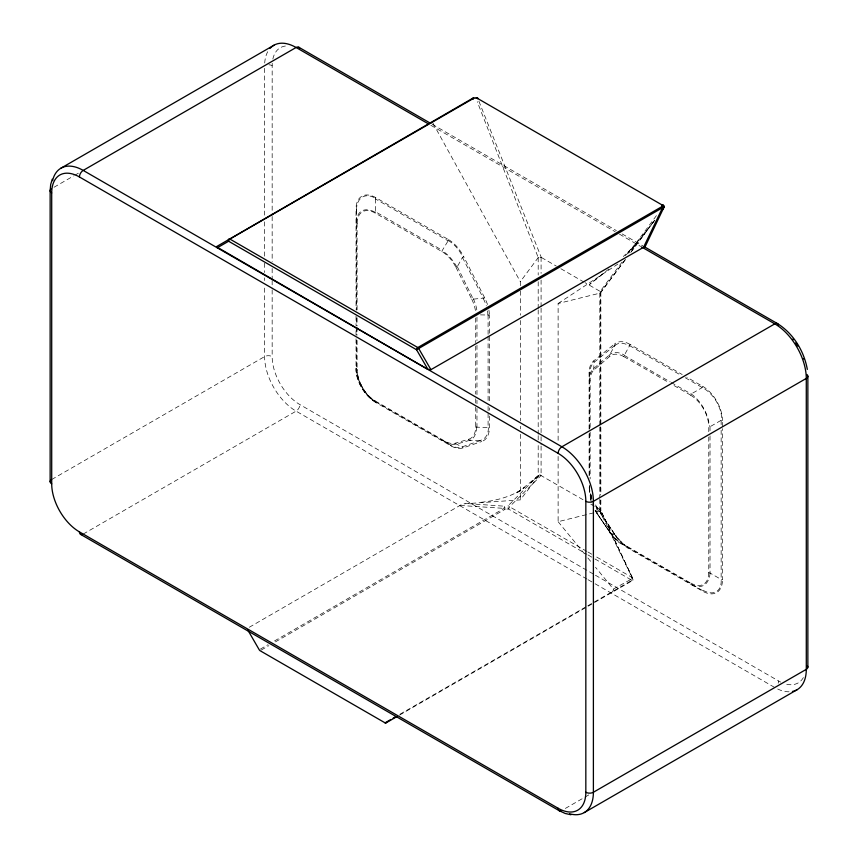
<?xml version="1.0" encoding="UTF-8"?>
<svg xmlns="http://www.w3.org/2000/svg" width="858" height="858" viewBox="0 0 858 858"><rect width="100%" height="100%" fill="white"/><g stroke="black" fill="none" stroke-linecap="round" stroke-linejoin="round"><path stroke-width="0.64" stroke-dasharray="4.29 3.22" d="M357.089 309.835L357.089 223.38A1.78 1.03 0 0 1 356.563 222.651L356.563 218.372M356.563 214.082L356.563 209.802A1.78 1.03 0 0 0 356.038 209.084L356.038 309.384M591.055 499.978A25.172 14.532 60 0 1 590.165 492.953A1.78 1.03 0 0 1 589.618 492.202L589.618 490.186M589.618 488.17L589.618 486.154M600.857 292.406L600.857 494.637M533.59 480.18L508 505.866L508.311 508.944L586.872 554.3M617.041 540.54L610.156 532.807L597.2 513.459A25.172 14.532 60 0 1 595.28 510.435M600.536 510.424L599.978 511.271L558.118 521.696L558.118 456.102M590.143 427.381L590.143 380.566A25.257 14.586 60 0 1 594.058 369.905L609.963 356.242A25.172 14.532 60 0 1 623.884 356.649A1.78 1.03 -60 0 1 624.249 355.373L629.6 345.624A1.78 1.03 -60 0 0 629.976 344.38L682.196 374.528M357.175 223.423A25.375 14.65 60 0 1 375.096 213.02L441.977 251.598A25.172 14.532 60 0 1 455.898 267.288L457.293 266.677L462.451 257.443L463.813 256.81L484.749 297.973A27.992 16.163 60 0 1 487.848 305.716M629.976 344.369A28.175 16.27 60 0 0 614.65 343.908A1.78 1.448 50.9 0 1 614.886 345.452L609.706 354.676L593.779 368.436A27.22 16.313 57 0 0 589.349 379.697M624.163 544.969L615.486 535.585L594.047 502.713M441.977 251.598A1.78 1.03 -60 0 1 442.342 250.354L448.112 240.841A1.78 1.03 -60 0 0 448.477 239.597L375.825 197.651A28.078 16.216 60 0 0 355.984 209.041M656.413 215.615L628.646 253.239M653.539 221.536L644.015 234.47M642.91 235.961L630.737 252.327M520.334 285.703L520.334 281.681L538.223 257.572A1.78 1.03 0 0 1 541.087 257.303L556.295 266.077M625.364 259.631L600.428 293.018L558.118 303.507L558.118 441.377M630.705 252.445L654.472 220.581M249.313 627.252L462.569 503.957L520.334 499.882L539.339 475.096M622.082 262.055L600.15 291.409L600.428 293.018M625.182 259.749L599.881 293.168A1.78 1.03 0 0 0 600.353 291.516L585.145 282.743M654.568 220.388L642.76 235.832L647.318 229.998L625.332 255.727M615.465 535.617L596.653 507.807A28.132 16.238 60 0 1 595.12 505.341A26.212 14.768 61 0 0 596.642 507.657L596.696 507.764M626.201 254.805L636.593 243.844L623.316 256.521M596.782 507.689L597.136 513.738L612.698 536.164L611.497 534.588M597.2 513.459L595.216 510.66M506.885 509.105L508.311 508.944A1.78 1.03 -60 0 0 509.566 506.756L541.141 475.482A1.78 1.03 0 0 0 538.245 475.75L530.952 482.711L538.191 475.815L538.191 443.693M535.446 478.399L538.245 475.75M538.191 475.815L518.715 491.795L515.497 493.436L524.849 487.312C511.7 497.168 494.819 500.965 478.7 502.552M589.092 429.172L589.092 372.908A28.142 16.248 60 0 1 593.715 360.896L614.639 343.886M614.886 345.452L593.983 362.366A26.212 14.565 62.8 0 0 589.864 373.788M608.901 268.994L589.414 284.502L602.219 274.41M558.118 303.507L617.824 264.103M611.443 592.739L612.987 591.141L613.384 589.06L595.538 567.299M54.022 187.248L73.691 175.901M74.85 175.225L78.325 173.219M51.705 479.515L264.607 356.596A5.341 3.089 0 0 1 272.158 356.596A39.168 22.619 60 0 0 299.882 404.59L594.283 574.581M83.205 534.062L296.096 411.143A5.341 3.089 -60 0 0 299.882 404.601M674.045 385.574L690.765 395.227A1.78 1.03 -60 0 1 691.13 393.994L702.252 387.569A1.78 1.03 -60 0 0 702.627 386.325L686.732 377.155M260.317 649.141L267.975 644.723M274.539 640.937L504.139 508.376A1.78 0.901 -86.2 0 1 504.761 506.22L506.381 506.048M261.207 650.085L268.865 645.666M275.429 641.881L505.03 509.309L504.761 506.22L465.068 503.421M708.772 431.735L708.772 426.415A1.78 1.03 0 0 0 710.027 426.716L721.149 420.302A1.78 1.03 0 0 1 722.415 420.602L722.415 427.284M400.118 714.146L586.722 606.402M587.88 605.737L631.928 580.308L632.121 579.386L631.874 577.37L594.948 556.048M399.485 715.111L633.708 579.879M565.368 808.429L583.89 797.747M585.049 797.082L589.671 794.401M613.384 589.06L632.657 578.399L600.514 509.791L595.452 506.885M455.963 267.267L471.793 299.313L484.749 297.973M456.703 266.956L456.799 266.913A27.134 14.393 58.3 0 0 442.363 250.858M489.36 416.13L489.36 427.842A28.164 16.259 60 0 1 481.788 441.462A1.78 1.448 71.1 0 0 480.587 440.486L462.001 446.911A26.062 14.725 59.1 0 1 450.375 445.195M356.038 338.813L356.038 368.232A1.78 1.03 0 0 1 356.563 368.961A1.78 1.03 0 0 0 357.089 369.691A25.44 14.683 60 0 0 375.096 400.825A1.78 1.03 -60 0 0 375.461 401.694A1.78 1.03 -60 0 1 375.825 402.509L450.74 445.752A28.003 16.163 60 0 0 463.127 447.865L481.799 441.484M375.096 400.879L444.723 441.076A25.257 14.586 60 0 0 455.491 443.157L468.661 439.253A1.78 1.437 73.6 0 0 469.873 440.261L480.587 440.486M469.873 440.261L456.585 444.133A27.231 16.109 61.1 0 1 445.109 441.645M610.231 532.861L615.497 535.489L604.933 519.776M480.459 314.875L488.095 315.025A1.78 1.03 0 0 1 489.36 315.326L489.36 334.084M468.672 439.264A25.172 14.532 60 0 0 475.686 426.855A1.78 1.03 0 0 0 476.973 427.177L488.095 427.541A1.78 1.03 0 0 1 489.36 427.842M460.274 505.459L504.139 508.376A1.78 1.03 60 0 0 505.03 509.309M540.229 475.096L583.944 500.246M594.959 558.966L631.928 580.308L630.855 581.531L632.207 580.169L632.185 577.691L599.914 511.357A1.78 1.03 0 0 0 600.353 509.716L610.113 530.802M432.25 124.292L616.366 230.588M622.125 233.912L642.835 245.871M430.855 125.289L615.143 231.692M619.487 234.191L640.647 246.418M560.907 268.747L583.998 282.078M375.825 197.651A1.78 1.03 -60 0 1 375.461 198.895L448.112 240.841M629.6 345.624L679.557 374.463M685.231 377.734L702.252 387.569A26.18 16.205 58.5 0 1 721.621 420.57M375.461 198.895L375.461 211.744L442.342 250.354M624.249 355.373L670.237 381.928M671.278 382.529L691.13 393.994M623.884 356.617L668.822 382.561M590.851 504.225L594.304 506.22M708.772 437.054L708.772 572.736A1.78 1.03 0 0 0 710.027 573.037L721.149 579.45A1.78 1.03 0 0 1 722.415 579.761L722.415 428.625M610.36 532.571A25.257 14.586 60 0 0 621.128 542.91L690.765 583.129A1.78 1.03 -60 0 0 691.13 583.944M615.325 535.746A28.142 16.248 60 0 0 627.724 547.94L702.627 591.183A28.078 16.216 60 0 0 722.479 579.793M586.872 551.394L509.566 506.756A1.78 1.437 45 0 0 508 505.866M588.03 552.059L593.8 555.383M588.03 554.965L593.8 558.301M595.441 575.246L778.581 680.973A5.341 3.089 -60 0 1 778.152 683.225M587.022 579.118L296.096 411.143A44.519 25.697 60 0 1 264.607 356.606L264.607 285.875M588.191 579.783L593.983 583.129M595.141 583.794L774.795 687.526M369.659 397.286L375.461 401.694L450.364 444.937A1.78 1.03 -60 0 1 450.74 445.752M368.65 396.289L375.461 401.694A27.381 17.042 58.5 0 1 356.038 368.693M372.018 399.345L365.122 392.17L359.341 381.939M600.514 509.791L600.611 509.963A2.016 0.772 -37.1 0 1 600.353 510.489M558.118 521.696L584.48 553.818M587.88 557.968L592.127 563.148M366.849 394.326C360.939 387.226 356.746 378.303 356.563 368.961L356.563 340.369M365.615 392.803C360.446 385.939 356.778 377.659 356.563 368.961M610.156 532.807L595.152 510.649M632.485 577.927L611.057 532.807M432.979 123.187L520.334 281.681M462.451 257.443L483.462 298.563M457.293 266.677L473.08 298.756M478.882 101.19L541.291 257.421L538.223 257.572L477.241 101.684M357.893 377.756L358.29 379.054M591.838 497.64L590.122 491.473M591.334 502.102L590.122 497.511L590.722 499.785M600.857 499.957L600.857 510.596M721.149 420.302L721.149 425.268M721.149 430.244L721.149 579.45A26.18 14.64 56.4 0 1 702.252 589.821M710.027 426.716L710.027 430.641M710.027 435.864L710.027 573.037M600.353 291.516L600.353 425.386M600.353 426.716L600.353 494.991M600.353 500.343L600.353 509.716M599.796 293.189L599.796 425.718M599.796 427.059L599.796 498.005M599.796 499.335L599.796 511.389M590.143 432.067L590.143 478.882M589.618 429L589.618 373.638A1.78 1.03 0 0 0 589.092 372.908M589.618 433.408L589.618 475.815M589.618 485.178L589.618 492.202M589.092 433.858L589.092 476.051M541.087 257.303L541.087 273.37M541.087 280.062L541.087 306.832M541.087 308.172L541.087 435.338M541.087 436.679L541.087 444.712M541.087 446.053L541.087 475.493M538.191 257.625L538.191 275.032M538.191 281.724L538.191 308.494M538.191 309.835L538.191 434.32M538.191 435.66L538.191 442.353M520.334 291.055L520.334 315.154M520.334 320.506L520.334 420.903M520.334 426.254L520.334 428.936M520.334 434.287L520.334 499.882M489.36 336.422L489.36 402.059M489.36 407.925L489.36 410.263M488.095 315.025L488.095 334.952M488.095 336.121L488.095 401.759M488.095 406.445L488.095 411.132M488.095 413.481L488.095 427.541M476.973 317.149L476.973 340.562M476.973 345.238L476.973 395.57M476.973 400.257L476.973 403.764M476.973 408.44L476.973 427.177M475.718 318.018L475.718 342.599M475.718 346.106L475.718 394.101M475.718 398.777L475.718 405.802M475.718 406.971L475.718 426.866M357.089 317.814L357.089 325.793M357.089 327.123L357.089 335.103M357.089 340.433L357.089 369.691M356.563 209.802L356.563 310.178M356.563 318.018L356.563 325.858M356.563 327.155L356.563 334.995M356.038 316.076L356.038 325.439M356.038 330.791L356.038 337.473M272.243 63.353A39.168 22.619 60 0 0 272.168 65.68L272.158 215.143M272.158 216.473L272.158 261.851M272.158 268.522L272.158 279.193M272.158 280.534L272.158 288.535M272.158 289.875L272.158 356.596M264.607 68.34L264.607 215.143M264.607 221.814L264.607 256.51M264.607 263.181L264.607 272.522M264.607 277.863L264.607 280.534M539.317 475.032A2.016 1.877 17.5 0 1 540.25 475.032M471.803 299.313A25.257 14.586 60 0 1 475.611 312.28M455.491 443.146A1.78 1.437 73.6 0 0 456.585 444.133L462.001 446.911A1.78 1.448 71.1 0 1 463.138 447.897M445.098 441.891A1.78 1.03 -60 0 1 444.723 441.076M375.096 212.977A1.78 1.03 -60 0 1 375.461 211.744M708.697 572.694A25.322 14.618 60 0 1 690.765 583.043M690.765 395.313A25.322 14.618 60 0 1 708.697 426.372M590.143 380.566A1.78 1.03 0 0 1 589.618 379.837M609.963 356.242A1.78 1.448 49.3 0 1 609.706 354.676A27.134 15.326 58.9 0 1 624.238 355.03M594.058 369.905A1.78 1.448 49.3 0 1 593.779 368.436L593.983 362.366A1.78 1.448 50.9 0 0 593.704 360.886M621.128 542.921A1.78 1.03 -60 0 0 621.503 543.736L702.252 590.368A1.78 1.03 -60 0 1 702.627 591.183M691.13 393.897A27.327 14.425 61.6 0 1 709.427 426.362M614.864 345.431A26.244 15.455 61.1 0 1 629.6 345.913M710.092 573.08A27.327 16.259 64.2 0 1 691.13 584.48M597.34 513.556A27.134 16.023 59 0 1 595.345 510.403M592.481 504.45A27.134 16.023 59 0 1 592.224 503.775M590.937 499.656A27.134 16.023 59 0 1 589.939 492.374M591.859 498.38A26.212 14.768 61 0 1 589.435 486.679M627.337 546.814A26.212 14.264 58.2 0 1 615.722 535.263M621.492 544.036A27.231 16.624 62.1 0 1 609.984 533.118M627.348 547.114A1.78 1.03 -60 0 1 627.724 547.94M375.472 401.844A26.18 13.975 61.4 0 1 357.035 369.262M356.649 222.694A27.349 15.24 55.9 0 1 375.493 212.409M356.445 209.738A26.18 15.541 63.7 0 1 375.482 198.316M476.576 426.919A27.134 15.112 64 0 1 469.905 440.336M488.395 427.702A26.244 15.583 56.4 0 1 480.512 440.336M483.258 298.648A26.051 15.326 59 0 1 486.314 305.856M487.537 310.982A26.051 15.326 59 0 1 487.87 314.907M473.294 298.691A27.22 15.358 61.2 0 1 476.984 311.132M448.123 240.508A26.244 16.216 61.6 0 1 462.88 257.293M448.477 239.586A28.175 16.27 60 0 1 463.803 256.821M488.888 310.113A27.992 16.163 60 0 1 489.35 315.326M375.825 402.584A28.078 16.216 60 0 1 355.984 368.2M702.627 386.25A28.078 16.216 60 0 1 722.479 420.635M591.934 498.852A28.132 16.238 60 0 1 589.124 486.765M268.94 64.79A5.341 3.089 0 0 1 272.158 65.669M272.855 59.009A39.168 22.619 60 0 1 286.272 45.946M264.704 63.031A44.519 25.697 60 0 1 268.382 50.59M803.378 677.573A39.168 22.619 60 0 1 785.36 683.912M780.63 682.067A39.168 22.619 60 0 1 778.581 680.973M789.06 691.805A44.519 25.697 60 0 1 776.351 688.373"/><path stroke-width="1.29" d="M807.861 667.159L807.861 376.233M473.38 98.702L473.541 97.941L476.598 97.876L663.588 205.834A1.78 1.416 36.1 0 1 663.878 207.432L645.313 246.289L430.92 369.669L427.949 369.39L216.613 246.868M476.19 98.327L476.598 97.876A1.78 1.03 -60 0 1 477.852 98.606L477.434 98.691M216.559 246.611L472.876 98.166A1.78 1.03 60 0 1 473.766 98.252L229.88 239.06A1.78 1.03 -60 0 0 228.625 241.237L217.288 247.78M472.855 98.198L473.166 99.002M52.241 179.172L50.676 184.556L50.139 190.766L50.139 481.692M663.588 205.834A1.78 1.03 -60 0 0 662.322 205.105L661.679 206.746L417.803 347.544A1.78 1.03 -60 0 0 416.538 349.732L427.949 369.39M643.8 246.772L662.569 207.69A1.78 1.03 60 0 0 661.679 206.746A1.78 1.416 21.1 0 1 663.223 209.062L663.266 208.966A1.78 0.901 25.7 0 0 662.569 207.69L416.538 349.732L228.625 241.237A1.78 1.459 60 0 1 228.989 238.964A1.78 1.03 60 0 1 229.88 239.06L417.803 347.544A1.78 1.03 60 0 1 418.693 348.487L430.92 369.669M662.837 208.837L663.878 207.432A1.78 1.416 21.9 0 0 662.322 205.105M60.789 168.286L273.97 45.206M50.815 480.201A5.341 3.089 0 0 0 51.705 483.88A39.168 22.619 60 0 0 79.419 531.874L558.118 808.257A39.168 22.619 60 0 0 585.832 792.256L585.842 501.329A5.341 3.089 0 0 0 593.393 501.329L806.295 378.41A5.341 3.089 0 0 0 806.917 374.485M390.84 719.497L385.049 722.844A1.78 1.03 60 0 0 385.939 722.929M393.157 718.157L395.474 716.816M396.868 716.623L385.574 723.144L260.113 650.718A1.78 1.03 60 0 1 259.223 649.774L247.758 629.922M584.319 812.558L797.211 689.65M429.719 123.08L431.102 122.866M570.945 814.757L565.207 813.47L559.234 810.703L80.534 534.33M298.766 47.222L429.955 122.962M643.983 246.536L777.466 323.605C793.425 333.59 804.043 351.029 807.324 369.401M428.228 123.777L296.096 47.49A44.519 25.697 60 0 0 270.002 48.445M641.505 246.911L774.795 323.863A5.341 3.089 -60 0 1 778.431 324.935M51.705 483.88L51.705 192.953A39.168 22.619 60 0 1 79.419 176.963L558.118 453.324A5.341 3.089 -60 0 1 561.904 446.782L774.795 323.863A44.519 25.697 60 0 1 806.284 378.41L806.295 669.337A44.519 25.697 60 0 1 792.417 691.462M593.393 501.329L593.393 792.256A44.519 25.697 60 0 1 569.615 813.77M216.677 246.889A2.274 1.073 37 0 1 216.602 246.632M299.732 48.552A5.341 3.089 -60 0 0 296.096 47.49L83.205 170.41A44.519 25.697 60 0 0 52.574 180.663M792.931 338.964A39.168 22.619 60 0 1 793.511 339.714M795.741 342.846A39.168 22.619 60 0 1 797.811 346.117M803.528 358.547A39.168 22.619 60 0 1 803.678 358.998M807.185 665.658A5.341 3.089 0 0 1 806.295 669.337L593.393 792.256A5.341 3.089 0 0 1 585.842 792.256M79.419 176.952A5.341 3.089 -60 0 1 83.205 170.41L561.904 446.782A44.519 25.697 60 0 1 593.382 501.319M51.705 192.953A5.341 3.089 0 0 1 51.083 189.017M558.118 453.335A39.168 22.619 60 0 1 585.832 501.329M560.864 810.874A5.341 3.089 -60 0 1 558.118 808.257M82.164 534.491A5.341 3.089 -60 0 1 79.419 531.885"/></g></svg>
